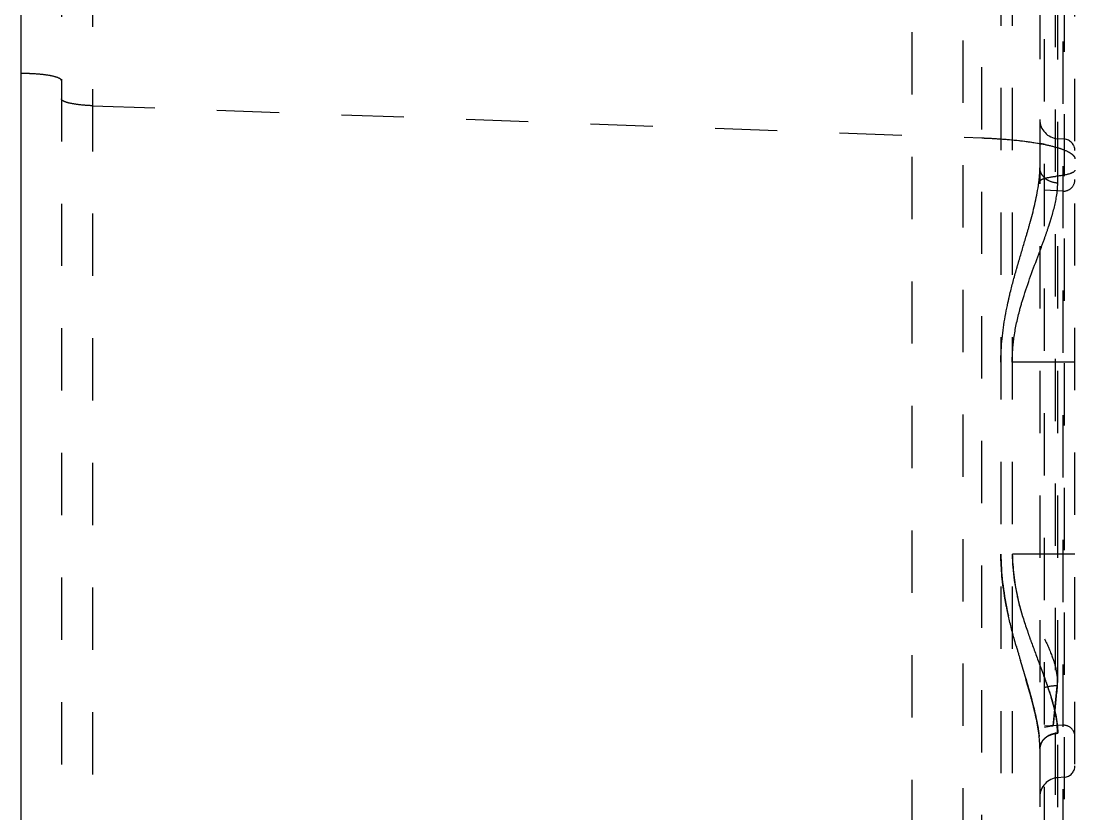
# Model space of a CAD drawing. Header units: millimetres. Extents: x 1147 to 12155, y -6137 to -4403.
# Drawn here: x 3268.09 to 3295.72, y -5165.54 to -5144.75 of the extents above; entities that cross this region are included whole.
import ezdxf

# ---------------------------------------------------------------- set-up
doc = ezdxf.new("R2010")
doc.units = ezdxf.units.MM
doc.header["$LTSCALE"] = 16.335
doc.linetypes.add('HIDDEN', pattern=[0.2, 0.1, -0.1])
doc.layers.get('0').update_dxf_attribs({"linetype": 'CONTINUOUS'})
doc.layers.add('DEFAULT_2', color=8, linetype='HIDDEN')

msp = doc.modelspace()

# ---------------------------------------------------------------- linework, layer by layer
at = {"color": 7, "linetype": 'Continuous'}
msp.add_line((3268.086, -5503.772), (3268.086, -5023.709), dxfattribs=at)
at = {"layer": 'DEFAULT_2', "color": 8, "linetype": 'HIDDEN'}
for p, q in [((3269.144, -5107.066), (3269.144, -5185.847)), ((3269.958, -5110.595), (3269.958, -5185.967)), ((3293.277, -5402.415), (3293.277, -5115.128)), ((3295.718, -5399.454), (3295.718, -5118.089)), ((3295.207, -5396.995), (3295.207, -5120.548)), ((3294.799, -5121.249), (3294.799, -5396.294)), ((3292.79, -5388.654), (3292.79, -5127.217)), ((3295.437, -5127.584), (3295.437, -5389.959)), ((3294.918, -5388.619), (3294.918, -5128.948)), ((3295.401, -5128.948), (3295.401, -5388.595)), ((3291.451, -5388.431), (3291.451, -5129.112)), ((3293.777, -5133.436), (3293.777, -5244.192)), ((3294.074, -5133.436), (3294.074, -5244.192)), ((3295.267, -5220.896), (3295.267, -5138.281)), ((3269.958, -5146.969), (3293.277, -5147.813)), ((3295.437, -5147.845), (3295.267, -5147.833)), ((3295.401, -5149.208), (3294.918, -5149.183)), ((3295.718, -5153.697), (3293.777, -5153.697)), ((3295.718, -5158.724), (3293.777, -5158.724)), ((3295.149, -5163.226), (3295.254, -5162.179)), ((3295.149, -5163.226), (3295.254, -5162.179)), ((3295.176, -5162.953), (3295.15, -5163.22)), ((3295.176, -5162.954), (3295.15, -5163.22)), ((3295.401, -5163.213), (3294.918, -5163.238)), ((3295.437, -5164.576), (3295.267, -5164.588))]:
    msp.add_line(p, q, dxfattribs=at)
msp.add_lwpolyline([(3294.918, -5163.265), (3295.109, -5163.229), (3295.149, -5163.226)], dxfattribs=at)
for centre, radius, start, end in [((3268.142, -5151.245), 5.119, 86.1394, 90.6262), ((3295.302, -5147.332), 0.503, 180, 266), ((3293.798, -5153.541), 5.669, 78.4421, 79.5635), ((3295.416, -5148.146), 0.302, 0, 86), ((3290.692, -5148.462), 4.113, 351.6024, 353.2482), ((3295.416, -5148.907), 0.302, 267, 0), ((3267.112, -5140.442), 29.555, 339.508, 340.2339), ((3329.856, -5150.976), 37.096, 195.9183, 196.5017), ((3627.868, -5196.083), 334.337, 174.17986, 174.31315), ((3624.768, -5195.775), 331.222, 174.17855, 174.31315), ((3292.326, -5163.556), 2.943, 2.5908, 6.3894), ((3292.363, -5163.553), 2.906, 2.5762, 5.8971), ((3292.402, -5163.548), 2.867, 2.5281, 5.881), ((3295.416, -5163.514), 0.302, 0, 93), ((3295.416, -5164.275), 0.302, 274, 0), ((3295.302, -5165.089), 0.503, 94, 180)]:
    msp.add_arc(centre, radius, start, end, dxfattribs=at)
for points, knots in [([(3269.144, -5146.313), (3269.144, -5146.276), (3269.01, -5146.21), (3268.804, -5146.169), (3268.466, -5146.13), (3268.22, -5146.124), (3268.086, -5146.126)], [0, 0, 0, 0, 0.100365, 0.318952, 0.634691, 1, 1, 1, 1]), ([(3269.958, -5146.969), (3269.85, -5146.966), (3269.656, -5146.954), (3269.397, -5146.912), (3269.237, -5146.874), (3269.144, -5146.815), (3269.144, -5146.786)], [0, 0, 0, 0, 0.377857, 0.688707, 0.898578, 1, 1, 1, 1]), ([(3293.277, -5147.813), (3293.6, -5147.825), (3294.189, -5147.865), (3294.868, -5147.962), (3295.306, -5148.077), (3295.541, -5148.164), (3295.718, -5148.278), (3295.718, -5148.364)], [0, 0, 0, 0, 0.378095, 0.688334, 0.807314, 0.898656, 1, 1, 1, 1]), ([(3293.277, -5147.813), (3293.42, -5147.818), (3293.937, -5147.845), (3294.455, -5147.897), (3294.825, -5147.966)], [0, 0, 0, 0, 0.274952, 1, 1, 1, 1]), ([(3294.934, -5147.987), (3295.053, -5148.011), (3295.259, -5148.061), (3295.46, -5148.133), (3295.541, -5148.175)], [0, 0, 0, 0, 0.571645, 1, 1, 1, 1]), ([(3295.651, -5148.247), (3295.661, -5148.256), (3295.694, -5148.287), (3295.718, -5148.332), (3295.718, -5148.364)], [0, 0, 0, 0, 0.300499, 1, 1, 1, 1]), ([(3294.777, -5148.946), (3294.78, -5148.916), (3294.793, -5148.8), (3294.799, -5148.683), (3294.799, -5148.597)], [0, 0, 0, 0, 0.258899, 1, 1, 1, 1]), ([(3294.865, -5148.794), (3294.854, -5148.779), (3294.819, -5148.718), (3294.799, -5148.648), (3294.799, -5148.597)], [0, 0, 0, 0, 0.268015, 1, 1, 1, 1]), ([(3294.799, -5148.952), (3294.799, -5148.936), (3294.839, -5148.9), (3294.974, -5148.854), (3295.107, -5148.833), (3295.207, -5148.822)], [0, 0, 0, 0, 0.108808, 0.311382, 1, 1, 1, 1]), ([(3295.036, -5148.937), (3295.018, -5148.929), (3294.953, -5148.892), (3294.896, -5148.84), (3294.865, -5148.794)], [0, 0, 0, 0, 0.261409, 1, 1, 1, 1]), ([(3295.718, -5148.659), (3295.718, -5148.679), (3295.669, -5148.725), (3295.5, -5148.783), (3295.333, -5148.809), (3295.207, -5148.822)], [0, 0, 0, 0, 0.108777, 0.311339, 1, 1, 1, 1]), ([(3294.434, -5150.414), (3294.469, -5150.295), (3294.597, -5149.849), (3294.712, -5149.398), (3294.761, -5149.063)], [0, 0, 0, 0, 0.269349, 1, 1, 1, 1]), ([(3295.058, -5150.049), (3295.082, -5149.973), (3295.169, -5149.69), (3295.237, -5149.399), (3295.257, -5149.184)], [0, 0, 0, 0, 0.269703, 1, 1, 1, 1]), ([(3294.925, -5150.437), (3294.96, -5150.34), (3295.005, -5150.211), (3295.048, -5150.081), (3295.058, -5150.049)], [0, 0, 0, 0, 0.755679, 1, 1, 1, 1]), ([(3294.188, -5151.25), (3294.209, -5151.178), (3294.29, -5150.9), (3294.373, -5150.622), (3294.434, -5150.414)], [0, 0, 0, 0, 0.255544, 1, 1, 1, 1]), ([(3294.263, -5152.357), (3294.3, -5152.218), (3294.456, -5151.688), (3294.654, -5151.172), (3294.796, -5150.788)], [0, 0, 0, 0, 0.259401, 1, 1, 1, 1]), ([(3293.963, -5152.132), (3293.979, -5152.056), (3294.047, -5151.76), (3294.126, -5151.467), (3294.188, -5151.25)], [0, 0, 0, 0, 0.254402, 1, 1, 1, 1]), ([(3293.777, -5153.697), (3293.777, -5153.564), (3293.795, -5153.038), (3293.879, -5152.516), (3293.963, -5152.132)], [0, 0, 0, 0, 0.253077, 1, 1, 1, 1]), ([(3293.777, -5158.724), (3293.776, -5159.22), (3293.904, -5160.184), (3294.286, -5161.519), (3294.647, -5162.705), (3294.799, -5163.474), (3294.799, -5163.824)], [0, 0, 0, 0, 0.285147, 0.554452, 0.798222, 1, 1, 1, 1]), ([(3293.777, -5158.724), (3293.776, -5159.22), (3293.904, -5160.184), (3294.286, -5161.518), (3294.646, -5162.704), (3294.799, -5163.473), (3294.799, -5163.823)], [0, 0, 0, 0, 0.285126, 0.554418, 0.798191, 1, 1, 1, 1]), ([(3293.777, -5158.724), (3293.777, -5159.22), (3293.904, -5160.184), (3294.286, -5161.518), (3294.646, -5162.704), (3294.799, -5163.473), (3294.799, -5163.824)], [0, 0, 0, 0, 0.285115, 0.554416, 0.798195, 1, 1, 1, 1]), ([(3293.958, -5160.267), (3293.931, -5160.142), (3293.831, -5159.634), (3293.777, -5159.115), (3293.777, -5158.724)], [0, 0, 0, 0, 0.24629, 1, 1, 1, 1]), ([(3293.958, -5160.267), (3293.931, -5160.142), (3293.831, -5159.634), (3293.777, -5159.115), (3293.777, -5158.724)], [0, 0, 0, 0, 0.246314, 1, 1, 1, 1]), ([(3293.958, -5160.267), (3293.931, -5160.143), (3293.831, -5159.634), (3293.777, -5159.115), (3293.777, -5158.724)], [0, 0, 0, 0, 0.246289, 1, 1, 1, 1]), ([(3293.958, -5160.267), (3293.931, -5160.142), (3293.831, -5159.634), (3293.777, -5159.115), (3293.777, -5158.724)], [0, 0, 0, 0, 0.246315, 1, 1, 1, 1]), ([(3293.958, -5160.267), (3293.931, -5160.142), (3293.831, -5159.634), (3293.777, -5159.115), (3293.777, -5158.724)], [0, 0, 0, 0, 0.246314, 1, 1, 1, 1]), ([(3294.074, -5158.724), (3294.074, -5159.188), (3294.228, -5160.092), (3294.674, -5161.314), (3295.085, -5162.392), (3295.267, -5163.1), (3295.267, -5163.423)], [0, 0, 0, 0, 0.286105, 0.557552, 0.801085, 1, 1, 1, 1]), ([(3294.201, -5159.81), (3294.219, -5159.894), (3294.297, -5160.223), (3294.402, -5160.545), (3294.486, -5160.783)], [0, 0, 0, 0, 0.254126, 1, 1, 1, 1]), ([(3294.182, -5161.151), (3294.162, -5161.079), (3294.08, -5160.786), (3294.006, -5160.491), (3293.958, -5160.267)], [0, 0, 0, 0, 0.245622, 1, 1, 1, 1]), ([(3294.182, -5161.151), (3294.162, -5161.079), (3294.08, -5160.786), (3294.006, -5160.491), (3293.958, -5160.267)], [0, 0, 0, 0, 0.245623, 1, 1, 1, 1]), ([(3294.182, -5161.151), (3294.162, -5161.079), (3294.08, -5160.786), (3294.006, -5160.491), (3293.958, -5160.267)], [0, 0, 0, 0, 0.245601, 1, 1, 1, 1]), ([(3294.486, -5160.783), (3294.511, -5160.857), (3294.613, -5161.143), (3294.72, -5161.428), (3294.799, -5161.64)], [0, 0, 0, 0, 0.256535, 1, 1, 1, 1]), ([(3294.918, -5160.945), (3294.973, -5161.052), (3295.088, -5161.314), (3295.236, -5161.721), (3295.261, -5162.035), (3295.254, -5162.179)], [0, 0, 0, 0, 0.278887, 0.663869, 1, 1, 1, 1]), ([(3294.637, -5162.745), (3294.612, -5162.647), (3294.504, -5162.235), (3294.38, -5161.826), (3294.288, -5161.514)], [0, 0, 0, 0, 0.236826, 1, 1, 1, 1]), ([(3294.933, -5162.002), (3294.952, -5162.056), (3295.025, -5162.262), (3295.092, -5162.471), (3295.135, -5162.627)], [0, 0, 0, 0, 0.259964, 1, 1, 1, 1]), ([(3294.933, -5162.002), (3294.952, -5162.056), (3295.025, -5162.262), (3295.092, -5162.47), (3295.134, -5162.626)], [0, 0, 0, 0, 0.259957, 1, 1, 1, 1]), ([(3295.134, -5162.625), (3295.149, -5162.68), (3295.201, -5162.887), (3295.238, -5163.098), (3295.254, -5163.255)], [0, 0, 0, 0, 0.265588, 1, 1, 1, 1]), ([(3295.134, -5162.626), (3295.149, -5162.681), (3295.201, -5162.888), (3295.238, -5163.099), (3295.254, -5163.255)], [0, 0, 0, 0, 0.26557, 1, 1, 1, 1]), ([(3295.134, -5162.626), (3295.149, -5162.681), (3295.201, -5162.888), (3295.239, -5163.099), (3295.254, -5163.255)], [0, 0, 0, 0, 0.265563, 1, 1, 1, 1]), ([(3295.135, -5162.627), (3295.149, -5162.681), (3295.201, -5162.888), (3295.239, -5163.099), (3295.254, -5163.255)], [0, 0, 0, 0, 0.265557, 1, 1, 1, 1]), ([(3294.799, -5163.825), (3294.799, -5163.742), (3294.78, -5163.377), (3294.704, -5163.017), (3294.636, -5162.743)], [0, 0, 0, 0, 0.227041, 1, 1, 1, 1]), ([(3294.799, -5163.824), (3294.799, -5163.741), (3294.78, -5163.377), (3294.704, -5163.018), (3294.637, -5162.745)], [0, 0, 0, 0, 0.227097, 1, 1, 1, 1]), ([(3295.267, -5163.423), (3295.148, -5163.429), (3294.921, -5163.501), (3294.799, -5163.722), (3294.799, -5163.824)], [0, 0, 0, 0, 0.5377, 1, 1, 1, 1]), ([(3295.031, -5163.485), (3295.014, -5163.494), (3294.948, -5163.531), (3294.892, -5163.585), (3294.862, -5163.631)], [0, 0, 0, 0, 0.261641, 1, 1, 1, 1]), ([(3294.799, -5163.824), (3294.799, -5163.803), (3294.81, -5163.712), (3294.858, -5163.626), (3294.907, -5163.575)], [0, 0, 0, 0, 0.230662, 1, 1, 1, 1]), ([(3294.862, -5163.631), (3294.852, -5163.646), (3294.818, -5163.705), (3294.799, -5163.774), (3294.799, -5163.824)], [0, 0, 0, 0, 0.267689, 1, 1, 1, 1]), ([(3294.862, -5163.631), (3294.852, -5163.646), (3294.818, -5163.705), (3294.799, -5163.774), (3294.799, -5163.824)], [0, 0, 0, 0, 0.267694, 1, 1, 1, 1])]:
    msp.add_open_spline(points, degree=3, knots=knots, dxfattribs=at)
for points in [[(3295.541, -5148.175), (3295.566, -5148.188), (3295.59, -5148.202), (3295.614, -5148.218)], [(3295.614, -5148.218), (3295.627, -5148.227), (3295.639, -5148.236), (3295.651, -5148.247)], [(3295.267, -5148.998), (3295.187, -5148.994), (3295.107, -5148.972), (3295.036, -5148.937)], [(3295.257, -5149.184), (3295.263, -5149.122), (3295.267, -5149.06), (3295.267, -5148.998)], [(3294.119, -5153.061), (3294.152, -5152.824), (3294.202, -5152.588), (3294.263, -5152.357)], [(3294.074, -5153.697), (3294.074, -5153.484), (3294.09, -5153.272), (3294.119, -5153.061)], [(3294.074, -5158.724), (3294.089, -5159.088), (3294.126, -5159.453), (3294.201, -5159.81)], [(3294.798, -5161.637), (3294.844, -5161.759), (3294.889, -5161.88), (3294.933, -5162.002)], [(3294.798, -5161.638), (3294.844, -5161.759), (3294.889, -5161.881), (3294.933, -5162.002)], [(3294.799, -5161.638), (3294.844, -5161.76), (3294.889, -5161.881), (3294.933, -5162.002)], [(3295.254, -5162.179), (3295.141, -5162.18), (3295.027, -5162.196), (3294.918, -5162.227)], [(3295.254, -5162.18), (3295.141, -5162.18), (3295.027, -5162.196), (3294.918, -5162.227)], [(3294.907, -5163.575), (3294.941, -5163.54), (3294.982, -5163.511), (3295.025, -5163.489)], [(3295.025, -5163.489), (3295.1, -5163.451), (3295.183, -5163.427), (3295.267, -5163.423)], [(3295.267, -5163.422), (3295.185, -5163.426), (3295.104, -5163.448), (3295.031, -5163.485)], [(3295.267, -5163.422), (3295.185, -5163.426), (3295.104, -5163.449), (3295.031, -5163.485)], [(3295.267, -5163.422), (3295.185, -5163.426), (3295.104, -5163.449), (3295.031, -5163.485)]]:
    msp.add_open_spline(points, degree=3, dxfattribs=at)

doc.saveas('drawing.dxf')
